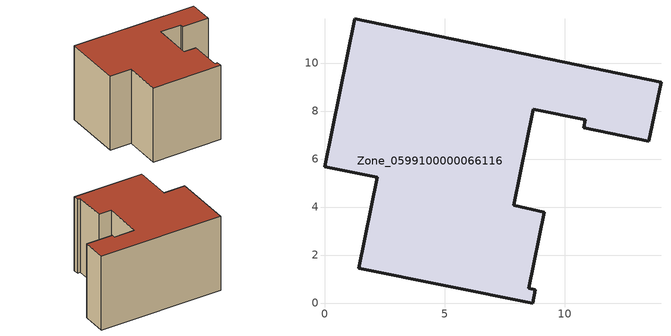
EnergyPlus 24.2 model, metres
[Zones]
Zone_0599100000066116
 floor ground (C_G): 9.15,3.79 8.5,0.61 8.79,0.55 8.69,0 1.43,1.44 2.21,5.24 0,5.69 1.26,11.84 14.02,9.21 13.52,6.74 10.8,7.3 10.87,7.63 8.69,8.07 7.88,4.08 z0
 wall outside (C_F): 10.87,7.63 10.8,7.3 13.52,6.74 14.02,9.21 1.26,11.84 0,5.69 2.21,5.24 1.43,1.44 8.69,0 8.79,0.55 8.5,0.61 9.15,3.79 7.88,4.08 8.69,8.07 10.87,7.63 z0:8.09
 roof outside (C_R): 8.5,0.61 9.15,3.79 7.88,4.08 8.69,8.07 10.87,7.63 10.8,7.3 13.52,6.74 14.02,9.21 1.26,11.84 0,5.69 2.21,5.24 1.43,1.44 8.69,0 8.79,0.55 z8.09
[BUILDING]
Pand.0599100000066116: North Axis=0; Terrain=City; Loads Convergence Tolerance Value=0.04; Temperature Convergence Tolerance Value=0.4; Solar Distribution=FullExterior; Maximum Number of Warmup Days=25; Minimum Number of Warmup Days=1
[Site:Location]
Rotterdam.The.Hague.AP_ZH_NLD Design_Conditions: Latitude=51.96; Longitude=4.45; Time Zone=1; Elevation=-4.5
[SITE:GROUNDTEMPERATURE:BUILDINGSURFACE]
18, 18, 18, 18, 18, 18, 18, 18, 18, 18, 18, 18
[MATERIAL] Thermal Absorptance=0.9; Solar Absorptance=0.7; Visible Absorptance=0.7
Name | Roughness | Thickness | Conductivity | Density | Specific Heat
G.TC.1975-1991 | MediumSmooth | 0.15 | 0.288461 | 540 | 1210
F.TC.1975-1991 | Rough | 0.3 | 0.230769 | 1920 | 840
R.TC.1975-1991 | MediumRough | 0.2 | 0.153846 | 1500 | 1000
[CONSTRUCTION]
C_G: G.TC.1975-1991
C_F: F.TC.1975-1991
C_R: R.TC.1975-1991
[ZONE]
Zone_0599100000066116: Type=1; Multiplier=1; Ceiling Height=Autocalculate; Volume=Autocalculate; Floor Area=autocalculate; Part of Total Floor Area=Yes
[ZONEINFILTRATION:DESIGNFLOWRATE]
Infil_Zone_0599100000066116: Zone or ZoneList or Space or SpaceList=Zone_0599100000066116; Schedule=AlwaysOn; Design Flow Rate Calculation Method=Flow/Area; Flow Rate per Floor Area=0.003; Constant Term Coefficient=1; Temperature Term Coefficient=0; Velocity Term Coefficient=0; Velocity Squared Term Coefficient=0
[HVACTEMPLATE:ZONE:IDEALLOADSAIRSYSTEM]
Zone_0599100000066116: Maximum Heating Supply Air Temperature=50; Minimum Cooling Supply Air Temperature=13; Maximum Heating Supply Air Humidity Ratio=0.0156; Minimum Cooling Supply Air Humidity Ratio=0.0077; Heating Limit=NoLimit; Cooling Limit=NoLimit; Dehumidification Control Type=ConstantSensibleHeatRatio; Cooling Sensible Heat Ratio=0.7; Dehumidification Setpoint=60; Humidification Control Type=None; Humidification Setpoint=30; Outdoor Air Method=None; Outdoor Air Flow Rate per Person=0.00944; Outdoor Air Flow Rate per Zone Floor Area=0; Outdoor Air Flow Rate per Zone=0; Demand Controlled Ventilation Type=None; Outdoor Air Economizer Type=NoEconomizer; Heat Recovery Type=None; Sensible Heat Recovery Effectiveness=0.7; Latent Heat Recovery Effectiveness=0.65
[ZONECONTROL:THERMOSTAT]
ThermostatControl_Zone_0599100000066116: Zone or ZoneList=Zone_0599100000066116; Control Type Schedule=DualSetpointControlType; Control 1=Thermostat_Zone_0599100000066116; Temperature Difference Between Cutout And Setpoint=0
[THERMOSTATSETPOINT:DUALSETPOINT]
Thermostat_Zone_0599100000066116: Heating Setpoint Temperature Schedule=HeatingSetpoint_Zone_0599100000066116; Cooling Setpoint Temperature Schedule=CoolingSetpoint_Zone_0599100000066116
[SCHEDULE:COMPACT]
HeatingSetpoint_Zone_0599100000066116: Through: 12/31, For: AllDays, Until: 24:00, 21
CoolingSetpoint_Zone_0599100000066116: Through: 12/31, For: AllDays, Until: 24:00, 24
DualSetpointControlType: Through: 12/31, For: AllDays, Until: 24:00, 4
AlwaysOn: Through: 12/31, For: AllDays, Until: 24:00, 1
